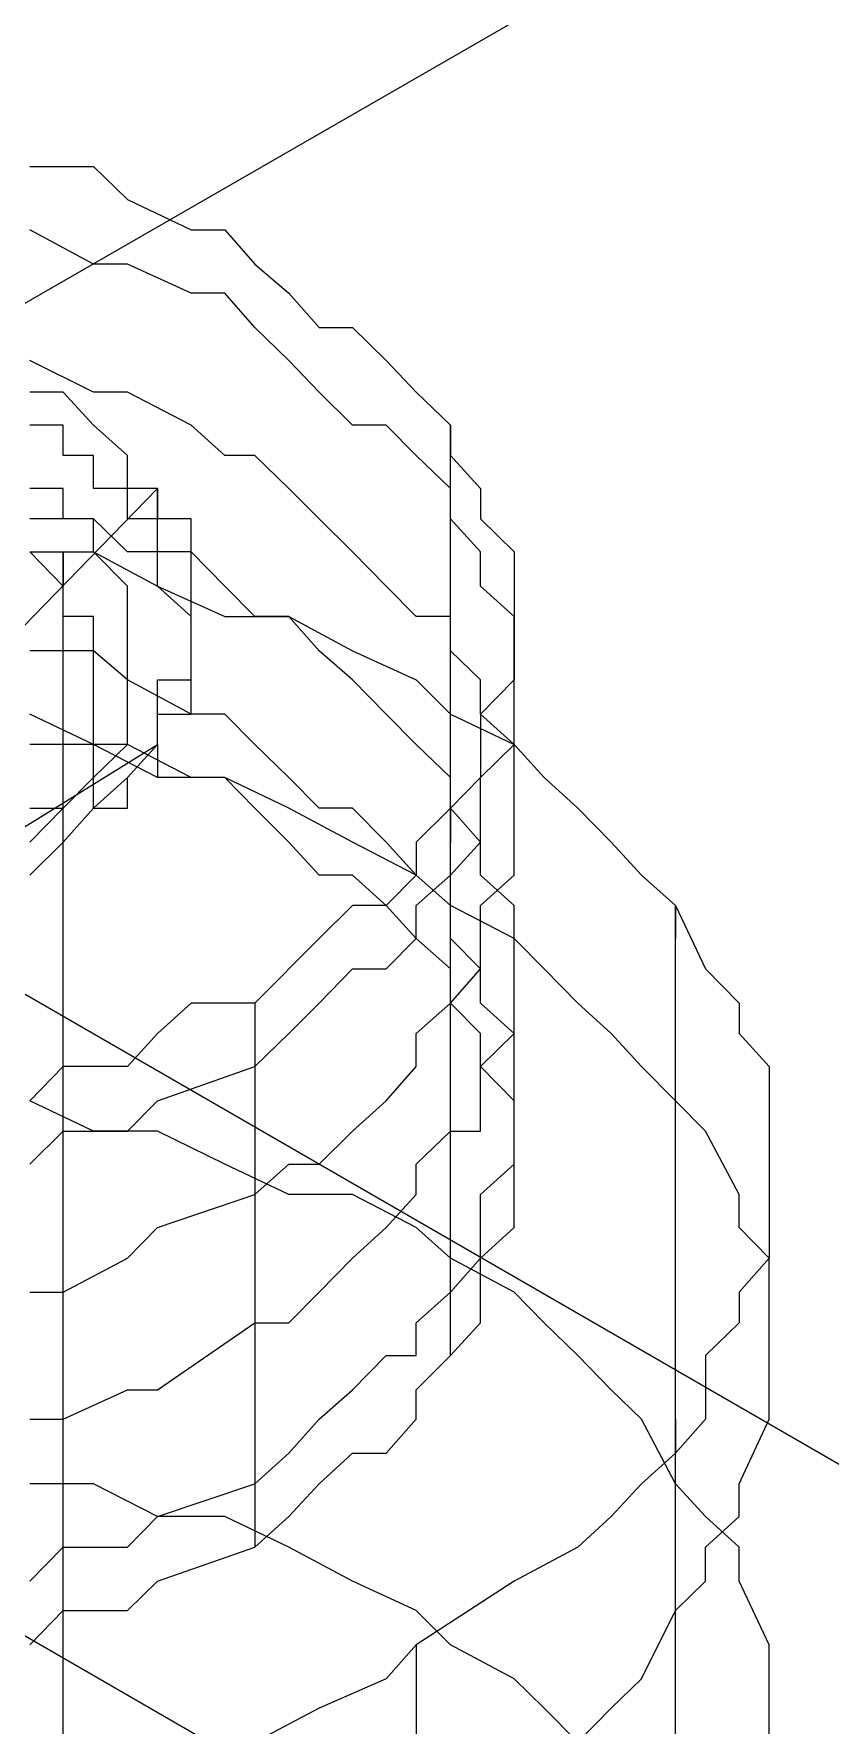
# Model space of a CAD drawing. Header units: millimetres. Extents: x 0 to 2112, y 8 to 1252.
# Drawn here: x 617.75 to 624.27, y 1017.91 to 1031.78 of the extents above; entities that cross this region are included whole.
import ezdxf

# ---------------------------------------------------------------- set-up
doc = ezdxf.new("R2010")
doc.units = ezdxf.units.MM
doc.layers.get('0').update_dxf_attribs({"linetype": 'CONTINUOUS'})

msp = doc.modelspace()

# ---------------------------------------------------------------- linework, layer by layer
at = {"color": 9}
for p, q in [((650.198, 1048.32), (608.21, 1024.11)), ((650.198, 1048.32), (608.21, 1024.11)), ((617.714, 1030.69), (618.236, 1030.69)), ((617.714, 1030.69), (618.236, 1030.69)), ((618.236, 1030.69), (618.515, 1030.42)), ((618.236, 1030.69), (618.515, 1030.42)), ((618.515, 1030.42), (619.037, 1030.17)), ((618.515, 1030.42), (619.037, 1030.17)), ((618.236, 1029.89), (617.714, 1030.17)), ((619.037, 1030.17), (619.312, 1030.17)), ((619.037, 1030.17), (619.312, 1030.17)), ((619.312, 1030.17), (619.559, 1029.89)), ((619.312, 1030.17), (619.559, 1029.89)), ((618.515, 1029.89), (618.236, 1029.89)), ((619.037, 1029.65), (618.515, 1029.89)), ((619.559, 1029.89), (619.838, 1029.65)), ((619.559, 1029.89), (619.838, 1029.65)), ((619.312, 1029.65), (619.037, 1029.65)), ((619.559, 1029.37), (619.312, 1029.65)), ((619.838, 1029.65), (620.085, 1029.37)), ((619.838, 1029.65), (620.085, 1029.37)), ((608.21, 1029.37), (650.198, 1005.12)), ((608.21, 1029.37), (650.198, 1005.12)), ((619.838, 1029.1), (619.559, 1029.37)), ((620.085, 1029.37), (620.36, 1029.37)), ((620.085, 1029.37), (620.36, 1029.37)), ((620.36, 1029.37), (620.635, 1029.1)), ((620.36, 1029.37), (620.635, 1029.1)), ((618.236, 1028.84), (617.714, 1029.1)), ((620.085, 1028.84), (619.838, 1029.1)), ((620.635, 1029.1), (620.882, 1028.84)), ((620.635, 1029.1), (620.882, 1028.84)), ((617.989, 1028.84), (617.714, 1028.84)), ((617.989, 1028.84), (617.714, 1028.84)), ((618.236, 1028.57), (617.989, 1028.84)), ((618.236, 1028.57), (617.989, 1028.84)), ((618.515, 1028.84), (618.236, 1028.84)), ((619.037, 1028.57), (618.515, 1028.84)), ((620.36, 1028.57), (620.085, 1028.84)), ((620.882, 1028.84), (621.161, 1028.57)), ((620.882, 1028.84), (621.161, 1028.57)), ((617.989, 1028.57), (617.714, 1028.57)), ((617.989, 1028.32), (617.989, 1028.57)), ((618.515, 1028.32), (618.236, 1028.57)), ((618.236, 1028.57), (618.236, 1028.57)), ((618.515, 1028.32), (618.236, 1028.57)), ((618.236, 1028.57), (618.236, 1028.57)), ((619.312, 1028.32), (619.037, 1028.57)), ((620.635, 1028.57), (620.36, 1028.57)), ((620.882, 1028.32), (620.635, 1028.57)), ((621.161, 1024.11), (621.161, 1028.57)), ((621.161, 1028.57), (621.161, 1028.32)), ((621.161, 1028.57), (621.161, 1028.32)), ((621.161, 1028.57), (621.161, 1028.32)), ((618.236, 1028.32), (617.989, 1028.32)), ((618.236, 1028.05), (618.236, 1028.32)), ((618.515, 1028.05), (618.515, 1028.32)), ((618.515, 1028.05), (618.515, 1028.32)), ((619.559, 1028.32), (619.312, 1028.32)), ((619.838, 1028.05), (619.559, 1028.32)), ((621.161, 1028.05), (620.882, 1028.32)), ((621.161, 1028.32), (621.407, 1028.05)), ((621.161, 1028.32), (621.407, 1028.05)), ((617.467, 1026.72), (618.762, 1028.05)), ((617.989, 1028.05), (617.714, 1028.05)), ((617.989, 1027.8), (617.989, 1028.05)), ((618.515, 1028.05), (618.236, 1028.05)), ((618.762, 1028.05), (618.515, 1028.05)), ((618.515, 1027.8), (618.515, 1028.05)), ((618.762, 1028.05), (618.515, 1028.05)), ((618.762, 1027.8), (618.762, 1028.05)), ((618.762, 1028.05), (618.762, 1027.8)), ((618.762, 1027.8), (618.762, 1028.05)), ((620.085, 1027.8), (619.838, 1028.05)), ((621.161, 1027.8), (621.161, 1028.05)), ((621.407, 1028.05), (621.407, 1027.8)), ((621.407, 1028.05), (621.407, 1027.8)), ((618.236, 1027.8), (617.714, 1027.8)), ((618.236, 1027.8), (617.989, 1027.8)), ((618.515, 1027.53), (618.236, 1027.8)), ((618.236, 1027.53), (618.236, 1027.8)), ((618.762, 1027.8), (618.515, 1027.8)), ((619.037, 1027.8), (618.762, 1027.8)), ((618.762, 1027.53), (618.762, 1027.8)), ((619.037, 1027.8), (618.762, 1027.8)), ((619.037, 1027.53), (619.037, 1027.8)), ((619.037, 1027.53), (619.037, 1027.8)), ((620.36, 1027.53), (620.085, 1027.8)), ((621.407, 1027.53), (621.161, 1027.8)), ((621.407, 1027.8), (621.683, 1027.53)), ((621.407, 1027.8), (621.683, 1027.53)), ((617.714, 1027.53), (618.236, 1027.53)), ((617.714, 1027.53), (618.236, 1027.53)), ((617.989, 1027.25), (617.714, 1027.53)), ((617.989, 1015.4), (617.989, 1027.53)), ((617.989, 1027.53), (617.989, 1027.25)), ((618.236, 1027.53), (618.762, 1027.25)), ((618.236, 1027.53), (618.762, 1027.25)), ((618.515, 1027.25), (618.236, 1027.53)), ((619.037, 1027.53), (618.515, 1027.53)), ((618.762, 1027.25), (618.762, 1027.53)), ((619.312, 1027.25), (619.037, 1027.53)), ((619.037, 1027.25), (619.037, 1027.53)), ((619.037, 1027.25), (619.037, 1027.53)), ((620.635, 1027.25), (620.36, 1027.53)), ((621.407, 1027.25), (621.407, 1027.53)), ((621.683, 1027.53), (621.683, 1027.25)), ((621.683, 1027.53), (621.683, 1027.25)), ((617.989, 1027), (617.989, 1027.25)), ((617.989, 1027.25), (617.989, 1027.25)), ((618.515, 1027), (618.515, 1027.25)), ((618.515, 1027.25), (618.515, 1027.25)), ((618.762, 1027.25), (619.312, 1027)), ((618.762, 1027.25), (619.312, 1027)), ((619.037, 1027), (618.762, 1027.25)), ((618.762, 1027.25), (618.762, 1027.25)), ((619.037, 1027), (619.037, 1027.25)), ((619.037, 1027.25), (619.037, 1027.25)), ((619.037, 1027), (619.037, 1027.25)), ((619.037, 1027.25), (619.037, 1027.25)), ((619.559, 1027), (619.312, 1027.25)), ((620.882, 1027), (620.635, 1027.25)), ((621.683, 1027), (621.407, 1027.25)), ((621.683, 1027.25), (621.683, 1027)), ((621.683, 1027.25), (621.683, 1027)), ((618.236, 1027), (617.989, 1027)), ((618.236, 1026.72), (618.236, 1027)), ((618.515, 1026.72), (618.515, 1027)), ((618.515, 1027), (618.515, 1027)), ((619.037, 1026.72), (619.037, 1027)), ((619.037, 1026.72), (619.037, 1027)), ((619.037, 1027), (619.037, 1027)), ((619.037, 1026.72), (619.037, 1027)), ((619.312, 1027), (619.838, 1027)), ((619.312, 1027), (619.838, 1027)), ((619.838, 1027), (619.559, 1027)), ((619.838, 1027), (620.36, 1026.72)), ((619.838, 1027), (620.36, 1026.72)), ((620.085, 1026.72), (619.838, 1027)), ((621.161, 1027), (620.882, 1027)), ((621.161, 1026.72), (621.161, 1027)), ((621.683, 1026.72), (621.683, 1027)), ((621.683, 1027), (621.683, 1026.72)), ((621.683, 1027), (621.683, 1026.72)), ((618.236, 1026.72), (617.714, 1026.72)), ((617.989, 1026.72), (617.714, 1026.72)), ((617.989, 1026.48), (617.989, 1026.72)), ((618.515, 1026.48), (618.236, 1026.72)), ((618.236, 1026.48), (618.236, 1026.72)), ((618.236, 1026.72), (618.236, 1026.72)), ((618.515, 1026.48), (618.515, 1026.72)), ((618.515, 1026.72), (618.515, 1026.72)), ((619.037, 1026.48), (619.037, 1026.72)), ((619.037, 1026.72), (619.037, 1026.72)), ((619.037, 1026.48), (619.037, 1026.72)), ((619.037, 1026.48), (619.037, 1026.72)), ((619.037, 1026.72), (619.037, 1026.72)), ((620.36, 1026.48), (620.085, 1026.72)), ((620.36, 1026.72), (620.882, 1026.48)), ((620.36, 1026.72), (620.882, 1026.48)), ((621.407, 1026.48), (621.161, 1026.72)), ((621.683, 1026.48), (621.683, 1026.72)), ((621.683, 1026.72), (621.683, 1026.48)), ((621.683, 1026.72), (621.683, 1026.48)), ((617.989, 1026.2), (617.989, 1026.48)), ((617.989, 1026.48), (617.989, 1026.48)), ((618.236, 1026.2), (618.236, 1026.48)), ((618.236, 1026.48), (618.236, 1026.48)), ((619.037, 1026.2), (618.515, 1026.48)), ((618.515, 1026.2), (618.515, 1026.48)), ((618.762, 1026.2), (618.762, 1026.48)), ((618.762, 1026.48), (619.037, 1026.48)), ((619.037, 1026.2), (619.037, 1026.48)), ((619.037, 1026.2), (619.037, 1026.48)), ((620.635, 1026.2), (620.36, 1026.48)), ((620.882, 1026.48), (621.161, 1026.2)), ((620.882, 1026.48), (621.161, 1026.2)), ((621.407, 1026.2), (621.407, 1026.48)), ((621.683, 1026.48), (621.407, 1026.2)), ((621.683, 1026.48), (621.407, 1026.2)), ((621.683, 1026.2), (621.683, 1026.48)), ((618.236, 1025.95), (617.714, 1026.2)), ((618.236, 1025.95), (617.714, 1026.2)), ((617.989, 1025.95), (617.989, 1026.2)), ((617.989, 1026.2), (617.989, 1026.2)), ((618.236, 1025.95), (618.236, 1026.2)), ((618.515, 1025.95), (618.515, 1026.2)), ((618.515, 1026.2), (618.515, 1026.2)), ((618.762, 1025.95), (618.762, 1026.2)), ((618.762, 1026.2), (619.037, 1026.2)), ((618.762, 1025.95), (618.762, 1026.2)), ((618.762, 1025.95), (618.762, 1026.2)), ((618.762, 1026.2), (619.037, 1026.2)), ((619.312, 1026.2), (619.037, 1026.2)), ((619.559, 1025.95), (619.312, 1026.2)), ((620.882, 1025.95), (620.635, 1026.2)), ((621.161, 1026.2), (621.683, 1025.95)), ((621.161, 1026.2), (621.683, 1025.95)), ((621.683, 1025.95), (621.407, 1026.2)), ((621.407, 1026.2), (621.407, 1025.95)), ((621.407, 1026.2), (621.407, 1025.95)), ((621.683, 1025.95), (621.683, 1026.2)), ((617.467, 1025.15), (618.762, 1025.95)), ((618.236, 1025.95), (617.714, 1025.95)), ((617.989, 1025.68), (617.989, 1025.95)), ((618.762, 1025.68), (618.236, 1025.95)), ((618.515, 1025.95), (618.236, 1025.95)), ((618.515, 1025.95), (618.236, 1025.95)), ((618.236, 1025.68), (618.236, 1025.95)), ((618.236, 1025.95), (618.236, 1025.95)), ((618.236, 1025.68), (618.515, 1025.95)), ((619.037, 1025.68), (618.515, 1025.95)), ((619.037, 1025.68), (618.515, 1025.95)), ((618.515, 1025.68), (618.762, 1025.95)), ((618.515, 1025.95), (618.515, 1025.95)), ((618.515, 1025.68), (618.762, 1025.95)), ((618.515, 1025.68), (618.762, 1025.95)), ((618.762, 1025.95), (618.762, 1025.95)), ((618.762, 1025.95), (618.762, 1025.68)), ((618.762, 1025.95), (618.762, 1025.95)), ((618.762, 1025.95), (618.762, 1025.95)), ((619.838, 1025.68), (619.559, 1025.95)), ((621.161, 1025.68), (620.882, 1025.95)), ((621.407, 1025.68), (621.683, 1025.95)), ((621.407, 1025.95), (621.407, 1025.68)), ((621.407, 1025.95), (621.407, 1025.68)), ((621.683, 1025.95), (621.93, 1025.68)), ((621.683, 1025.95), (621.93, 1025.68)), ((621.683, 1025.68), (621.683, 1025.95)), ((617.989, 1025.43), (617.989, 1025.68)), ((617.989, 1025.68), (617.989, 1025.68)), ((617.989, 1025.43), (618.236, 1025.68)), ((618.236, 1025.68), (618.236, 1025.68)), ((618.236, 1025.43), (618.236, 1025.68)), ((618.236, 1025.43), (618.515, 1025.68)), ((618.515, 1025.43), (618.515, 1025.68)), ((618.515, 1025.68), (618.515, 1025.68)), ((618.515, 1025.43), (618.515, 1025.68)), ((619.312, 1025.68), (618.762, 1025.68)), ((619.312, 1025.68), (619.037, 1025.68)), ((619.312, 1025.68), (619.037, 1025.68)), ((619.838, 1025.43), (619.312, 1025.68)), ((619.559, 1025.43), (619.312, 1025.68)), ((619.559, 1025.43), (619.312, 1025.68)), ((620.085, 1025.43), (619.838, 1025.68)), ((621.161, 1025.43), (621.161, 1025.68)), ((621.407, 1025.68), (621.161, 1025.43)), ((621.407, 1025.68), (621.161, 1025.43)), ((621.407, 1025.43), (621.407, 1025.68)), ((621.683, 1025.43), (621.683, 1025.68)), ((621.93, 1025.68), (622.205, 1025.43)), ((621.93, 1025.68), (622.205, 1025.43)), ((617.714, 1025.43), (617.989, 1025.43)), ((617.714, 1025.15), (617.989, 1025.43)), ((617.989, 1025.15), (618.236, 1025.43)), ((617.989, 1025.43), (617.989, 1025.43)), ((617.989, 1025.15), (618.236, 1025.43)), ((617.989, 1025.15), (618.236, 1025.43)), ((617.989, 1025.15), (618.236, 1025.43)), ((618.236, 1025.43), (618.515, 1025.43)), ((618.236, 1025.43), (618.236, 1025.43)), ((618.236, 1025.43), (618.515, 1025.43)), ((619.838, 1025.15), (619.559, 1025.43)), ((619.838, 1025.15), (619.559, 1025.43)), ((620.36, 1025.15), (619.838, 1025.43)), ((620.36, 1025.43), (620.085, 1025.43)), ((620.635, 1025.15), (620.36, 1025.43)), ((621.161, 1025.43), (620.882, 1025.15)), ((621.161, 1025.43), (620.882, 1025.15)), ((621.161, 1020.94), (621.161, 1025.43)), ((621.161, 1025.43), (621.161, 1025.15)), ((621.407, 1025.15), (621.161, 1025.43)), ((621.407, 1025.15), (621.407, 1025.43)), ((621.683, 1025.15), (621.683, 1025.43)), ((622.205, 1025.43), (622.48, 1025.15)), ((622.205, 1025.43), (622.48, 1025.15)), ((617.714, 1024.88), (617.989, 1025.15)), ((617.714, 1024.88), (617.989, 1025.15)), ((617.714, 1024.88), (617.989, 1025.15)), ((617.714, 1024.88), (617.989, 1025.15)), ((617.989, 1025.15), (617.989, 1025.15)), ((617.989, 1025.15), (617.989, 1025.15)), ((617.989, 1025.15), (617.989, 1025.15)), ((617.989, 1025.15), (617.989, 1025.15)), ((620.085, 1024.88), (619.838, 1025.15)), ((620.085, 1024.88), (619.838, 1025.15)), ((620.882, 1024.88), (620.36, 1025.15)), ((620.882, 1024.88), (620.635, 1025.15)), ((620.882, 1025.15), (620.882, 1024.88)), ((620.882, 1025.15), (620.882, 1024.88)), ((621.161, 1024.88), (621.407, 1025.15)), ((621.407, 1024.88), (621.407, 1025.15)), ((621.683, 1024.88), (621.683, 1025.15)), ((622.48, 1025.15), (622.727, 1024.88)), ((622.48, 1025.15), (622.727, 1024.88)), ((620.36, 1024.88), (620.085, 1024.88)), ((620.36, 1024.88), (620.085, 1024.88)), ((620.635, 1024.63), (620.36, 1024.88)), ((620.635, 1024.63), (620.36, 1024.88)), ((620.882, 1024.88), (620.635, 1024.63)), ((620.882, 1024.88), (620.635, 1024.63)), ((621.161, 1024.63), (620.882, 1024.88)), ((621.161, 1024.63), (620.882, 1024.88)), ((620.882, 1024.63), (621.161, 1024.88)), ((621.683, 1024.63), (621.407, 1024.88)), ((621.407, 1024.63), (621.683, 1024.88)), ((622.727, 1024.88), (623.006, 1024.63)), ((622.727, 1024.88), (623.006, 1024.63)), ((620.36, 1024.63), (620.085, 1024.36)), ((620.36, 1024.63), (620.085, 1024.36)), ((620.635, 1024.63), (620.36, 1024.63)), ((620.635, 1024.63), (620.36, 1024.63)), ((620.882, 1024.36), (620.635, 1024.63)), ((620.882, 1024.36), (620.635, 1024.63)), ((620.882, 1024.36), (620.882, 1024.63)), ((621.683, 1024.36), (621.161, 1024.63)), ((621.161, 1024.36), (621.161, 1024.63)), ((621.407, 1024.36), (621.407, 1024.63)), ((621.683, 1024.36), (621.683, 1024.63)), ((623.006, 1012.51), (623.006, 1024.63)), ((623.006, 1024.63), (623.006, 1024.36)), ((623.006, 1024.63), (623.252, 1024.11)), ((623.006, 1024.63), (623.252, 1024.11)), ((620.085, 1024.36), (619.559, 1023.83)), ((620.085, 1024.36), (619.559, 1023.83)), ((620.635, 1024.11), (620.882, 1024.36)), ((621.161, 1024.11), (620.882, 1024.36)), ((621.161, 1024.11), (620.882, 1024.36)), ((621.407, 1024.11), (621.161, 1024.36)), ((621.407, 1024.11), (621.407, 1024.36)), ((621.93, 1024.11), (621.683, 1024.36)), ((621.683, 1024.11), (621.683, 1024.36)), ((608.21, 1024.11), (650.198, 999.86)), ((608.21, 1024.11), (650.198, 999.86)), ((620.085, 1023.83), (620.36, 1024.11)), ((620.36, 1024.11), (620.635, 1024.11)), ((621.161, 1023.83), (621.161, 1024.11)), ((621.161, 1023.83), (621.407, 1024.11)), ((621.161, 1023.83), (621.161, 1024.11)), ((621.407, 1023.83), (621.407, 1024.11)), ((621.683, 1023.83), (621.683, 1024.11)), ((622.205, 1023.83), (621.93, 1024.11)), ((623.252, 1024.11), (623.528, 1023.83)), ((623.252, 1024.11), (623.528, 1023.83)), ((619.037, 1023.83), (618.762, 1023.58)), ((619.037, 1023.83), (618.762, 1023.58)), ((619.559, 1023.83), (619.037, 1023.83)), ((619.559, 1023.83), (619.037, 1023.83)), ((619.559, 1023.83), (619.559, 1019.37)), ((619.559, 1023.83), (619.559, 1019.37)), ((619.838, 1023.58), (620.085, 1023.83)), ((620.882, 1023.58), (621.161, 1023.83)), ((621.407, 1023.58), (621.161, 1023.83)), ((621.407, 1023.58), (621.161, 1023.83)), ((621.683, 1023.58), (621.407, 1023.83)), ((621.683, 1023.58), (621.683, 1023.83)), ((622.48, 1023.58), (622.205, 1023.83)), ((623.528, 1023.83), (623.528, 1023.58)), ((623.528, 1023.83), (623.528, 1023.58)), ((618.762, 1023.58), (618.515, 1023.31)), ((618.762, 1023.58), (618.515, 1023.31)), ((619.559, 1023.31), (619.838, 1023.58)), ((620.882, 1023.31), (620.882, 1023.58)), ((621.407, 1023.31), (621.407, 1023.58)), ((621.407, 1023.31), (621.683, 1023.58)), ((621.407, 1023.31), (621.407, 1023.58)), ((621.683, 1023.31), (621.683, 1023.58)), ((622.727, 1023.31), (622.48, 1023.58)), ((623.528, 1023.58), (623.775, 1023.31)), ((623.528, 1023.58), (623.775, 1023.31)), ((617.989, 1023.31), (617.714, 1023.03)), ((617.989, 1023.31), (617.714, 1023.03)), ((618.515, 1023.31), (617.989, 1023.31)), ((618.515, 1023.31), (617.989, 1023.31)), ((618.762, 1023.03), (619.559, 1023.31)), ((619.559, 1023.31), (619.559, 1023.03)), ((620.635, 1023.03), (620.882, 1023.31)), ((621.683, 1023.03), (621.407, 1023.31)), ((621.407, 1023.03), (621.407, 1023.31)), ((621.683, 1023.03), (621.407, 1023.31)), ((621.683, 1023.03), (621.683, 1023.31)), ((623.006, 1023.03), (622.727, 1023.31)), ((623.775, 1023.31), (623.775, 1022.78)), ((623.775, 1023.31), (623.775, 1022.78)), ((618.236, 1022.78), (617.714, 1023.03)), ((618.515, 1022.78), (618.762, 1023.03)), ((620.36, 1022.78), (620.635, 1023.03)), ((621.407, 1022.78), (621.407, 1023.03)), ((621.683, 1022.78), (621.683, 1023.03)), ((621.683, 1022.78), (621.683, 1023.03)), ((621.683, 1022.78), (621.683, 1023.03)), ((623.252, 1022.78), (623.006, 1023.03)), ((617.714, 1022.51), (617.989, 1022.78)), ((617.989, 1022.78), (618.515, 1022.78)), ((618.762, 1022.78), (618.236, 1022.78)), ((619.312, 1022.51), (618.762, 1022.78)), ((620.085, 1022.51), (620.36, 1022.78)), ((620.882, 1022.51), (621.161, 1022.78)), ((621.161, 1022.78), (621.407, 1022.78)), ((621.683, 1022.51), (621.683, 1022.78)), ((621.683, 1022.51), (621.683, 1022.78)), ((621.683, 1022.51), (621.683, 1022.78)), ((623.528, 1022.26), (623.252, 1022.78)), ((623.775, 1022.78), (623.775, 1022.51)), ((623.775, 1022.78), (623.775, 1022.51)), ((619.838, 1022.26), (619.312, 1022.51)), ((619.559, 1022.26), (619.838, 1022.51)), ((619.838, 1022.51), (620.085, 1022.51)), ((620.882, 1022.26), (620.882, 1022.51)), ((621.407, 1022.26), (621.683, 1022.51)), ((621.683, 1022.26), (621.683, 1022.51)), ((621.683, 1022.26), (621.683, 1022.51)), ((623.775, 1022.51), (623.775, 1022.26)), ((623.775, 1022.51), (623.775, 1022.26)), ((618.762, 1021.99), (619.559, 1022.26)), ((619.559, 1022.26), (619.559, 1021.99)), ((620.36, 1022.26), (619.838, 1022.26)), ((620.882, 1021.99), (620.36, 1022.26)), ((620.635, 1021.99), (620.882, 1022.26)), ((621.407, 1021.99), (621.407, 1022.26)), ((621.683, 1021.99), (621.683, 1022.26)), ((621.683, 1021.99), (621.683, 1022.26)), ((623.528, 1021.99), (623.528, 1022.26)), ((623.775, 1022.26), (623.775, 1021.74)), ((623.775, 1022.26), (623.775, 1021.74)), ((618.515, 1021.74), (618.762, 1021.99)), ((620.36, 1021.74), (620.635, 1021.99)), ((621.161, 1021.74), (620.882, 1021.99)), ((621.407, 1021.74), (621.683, 1021.99)), ((621.407, 1021.74), (621.407, 1021.99)), ((621.407, 1021.74), (621.683, 1021.99)), ((623.775, 1021.74), (623.528, 1021.99)), ((617.989, 1021.46), (618.515, 1021.74)), ((620.085, 1021.46), (620.36, 1021.74)), ((621.683, 1021.46), (621.161, 1021.74)), ((621.161, 1021.46), (621.407, 1021.74)), ((621.407, 1021.46), (621.407, 1021.74)), ((621.407, 1021.46), (621.407, 1021.74)), ((623.775, 1021.74), (623.528, 1021.46)), ((623.775, 1021.74), (623.528, 1021.46)), ((623.775, 1021.46), (623.775, 1021.74)), ((617.714, 1021.46), (617.989, 1021.46)), ((619.838, 1021.21), (620.085, 1021.46)), ((620.882, 1021.21), (621.161, 1021.46)), ((621.407, 1021.21), (621.407, 1021.46)), ((621.407, 1021.21), (621.407, 1021.46)), ((621.93, 1021.21), (621.683, 1021.46)), ((623.528, 1021.46), (623.528, 1021.21)), ((623.528, 1021.46), (623.528, 1021.21)), ((623.775, 1020.94), (623.775, 1021.46)), ((618.762, 1020.66), (619.559, 1021.21)), ((619.559, 1021.21), (619.838, 1021.21)), ((619.559, 1021.21), (619.559, 1020.94)), ((620.882, 1020.94), (620.882, 1021.21)), ((621.161, 1020.94), (621.407, 1021.21)), ((621.161, 1020.94), (621.407, 1021.21)), ((622.205, 1020.94), (621.93, 1021.21)), ((623.528, 1021.21), (623.252, 1020.94)), ((623.528, 1021.21), (623.252, 1020.94)), ((620.36, 1020.66), (620.635, 1020.94)), ((620.635, 1020.94), (620.882, 1020.94)), ((620.882, 1020.66), (621.161, 1020.94)), ((620.882, 1020.66), (621.161, 1020.94)), ((622.48, 1020.66), (622.205, 1020.94)), ((623.252, 1020.94), (623.252, 1020.42)), ((623.252, 1020.94), (623.252, 1020.42)), ((623.775, 1020.66), (623.775, 1020.94)), ((617.989, 1020.42), (618.515, 1020.66)), ((618.515, 1020.66), (618.762, 1020.66)), ((620.085, 1020.42), (620.36, 1020.66)), ((620.882, 1020.42), (620.882, 1020.66)), ((620.882, 1020.42), (620.882, 1020.66)), ((622.727, 1020.42), (622.48, 1020.66)), ((623.775, 1020.42), (623.775, 1020.66)), ((617.714, 1020.42), (617.989, 1020.42)), ((619.838, 1020.14), (620.085, 1020.42)), ((620.635, 1020.14), (620.882, 1020.42)), ((620.635, 1020.14), (620.882, 1020.42)), ((623.006, 1019.89), (622.727, 1020.42)), ((623.006, 1008.29), (623.006, 1020.42)), ((623.006, 1020.42), (623.006, 1020.14)), ((623.252, 1020.42), (623.006, 1020.14)), ((623.252, 1020.42), (623.006, 1020.14)), ((623.528, 1019.89), (623.775, 1020.42)), ((619.559, 1019.89), (619.838, 1020.14)), ((620.085, 1019.89), (620.36, 1020.14)), ((620.085, 1019.89), (620.36, 1020.14)), ((620.36, 1020.14), (620.635, 1020.14)), ((620.36, 1020.14), (620.635, 1020.14)), ((623.006, 1020.14), (622.727, 1019.89)), ((623.006, 1020.14), (622.727, 1019.89)), ((618.236, 1019.89), (617.714, 1019.89)), ((618.762, 1019.62), (618.236, 1019.89)), ((618.762, 1019.62), (619.559, 1019.89)), ((619.559, 1019.89), (619.559, 1019.62)), ((619.838, 1019.62), (620.085, 1019.89)), ((619.838, 1019.62), (620.085, 1019.89)), ((622.727, 1019.89), (622.48, 1019.62)), ((622.727, 1019.89), (622.48, 1019.62)), ((623.252, 1019.62), (623.006, 1019.89)), ((623.528, 1019.62), (623.528, 1019.89)), ((618.515, 1019.37), (618.762, 1019.62)), ((619.312, 1019.62), (618.762, 1019.62)), ((619.838, 1019.37), (619.312, 1019.62)), ((619.559, 1019.37), (619.838, 1019.62)), ((619.559, 1019.37), (619.838, 1019.62)), ((622.48, 1019.62), (622.205, 1019.37)), ((622.48, 1019.62), (622.205, 1019.37)), ((623.528, 1019.37), (623.252, 1019.62)), ((623.252, 1019.37), (623.528, 1019.62)), ((617.714, 1019.09), (617.989, 1019.37)), ((617.989, 1019.37), (618.515, 1019.37)), ((618.762, 1019.09), (619.559, 1019.37)), ((618.762, 1019.09), (619.559, 1019.37)), ((620.36, 1019.09), (619.838, 1019.37)), ((622.205, 1019.37), (621.683, 1019.09)), ((622.205, 1019.37), (621.683, 1019.09)), ((623.252, 1019.09), (623.252, 1019.37)), ((623.528, 1019.09), (623.528, 1019.37)), ((618.515, 1018.85), (618.762, 1019.09)), ((618.515, 1018.85), (618.762, 1019.09)), ((620.882, 1018.85), (620.36, 1019.09)), ((621.683, 1019.09), (620.882, 1018.57)), ((621.683, 1019.09), (620.882, 1018.57)), ((623.006, 1018.85), (623.252, 1019.09)), ((623.775, 1018.57), (623.528, 1019.09)), ((617.714, 1018.57), (617.989, 1018.85)), ((617.714, 1018.57), (617.989, 1018.85)), ((617.989, 1018.85), (618.515, 1018.85)), ((617.989, 1018.85), (618.515, 1018.85)), ((621.161, 1018.57), (620.882, 1018.85)), ((622.727, 1018.29), (623.006, 1018.85)), ((620.882, 1018.57), (620.635, 1018.29)), ((620.882, 1018.57), (620.635, 1018.29)), ((620.882, 1018.57), (620.882, 1006.45)), ((620.882, 1018.57), (620.882, 1006.45)), ((621.683, 1018.29), (621.161, 1018.57)), ((623.775, 1018.29), (623.775, 1018.57)), ((620.635, 1018.29), (620.085, 1018.05)), ((620.635, 1018.29), (620.085, 1018.05)), ((621.93, 1018.05), (621.683, 1018.29)), ((622.48, 1018.05), (622.727, 1018.29)), ((623.775, 1018.05), (623.775, 1018.29)), ((620.085, 1018.05), (619.559, 1017.77)), ((620.085, 1018.05), (619.559, 1017.77)), ((622.205, 1017.77), (621.93, 1018.05)), ((622.205, 1017.77), (622.48, 1018.05)), ((623.775, 1017.77), (623.775, 1018.05))]:
    msp.add_line(p, q, dxfattribs=at)

doc.saveas('drawing.dxf')
